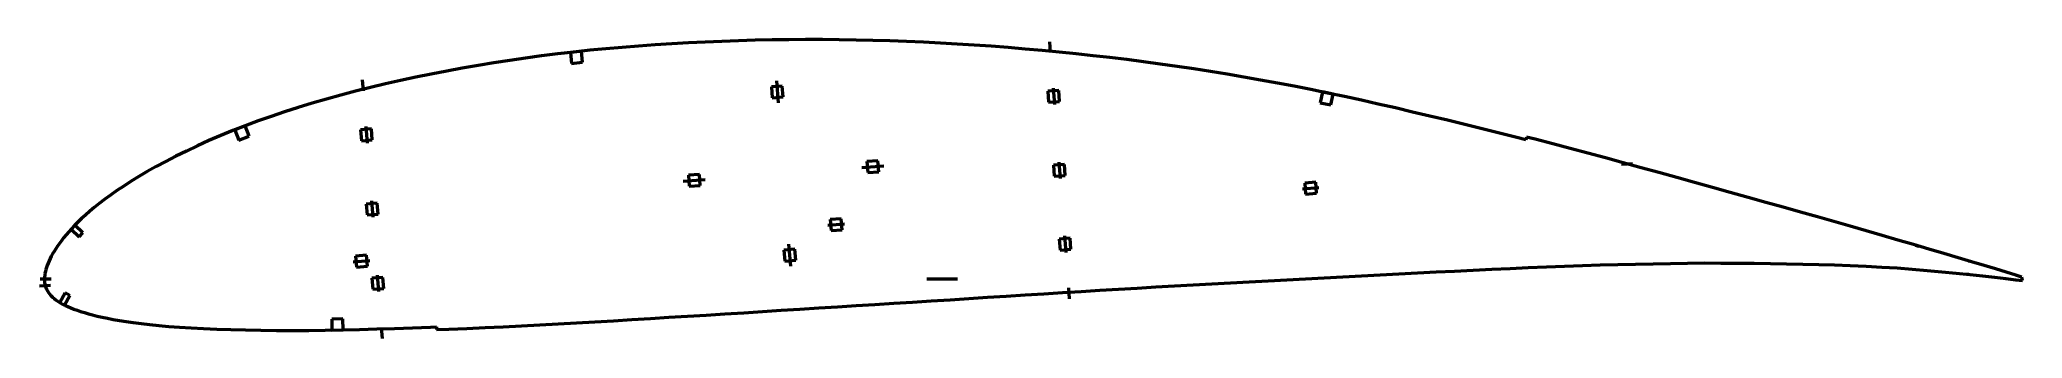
# Model space of a CAD drawing. Header units: metres. Extents: x -270 to 450, y -22 to 87.
import ezdxf

# ---------------------------------------------------------------- set-up
doc = ezdxf.new("R2010")
doc.units = ezdxf.units.M
for name, color, linetype, lineweight in [('FoilLayer', 1, 'Continuous', 50), ('StringerLayer', 1, 'Continuous', 50), ('SubLayer', 1, 'Continuous', 50)]:
    doc.layers.add(name, color=color, linetype=linetype, lineweight=lineweight)

msp = doc.modelspace()

# ---------------------------------------------------------------- linework, layer by layer
at = {"layer": 'FoilLayer'}
for p, q in [((-16.37, 86.61), (-22.45, 86.39)), ((-10.28, 86.77), (-16.37, 86.61)), ((-4.18, 86.9), (-10.28, 86.77)), ((1.92, 86.98), (-4.18, 86.9)), ((8.03, 87.02), (1.92, 86.98)), ((14.13, 87.01), (8.03, 87.02)), ((20.24, 86.96), (14.13, 87.01)), ((26.35, 86.87), (20.24, 86.96)), ((32.46, 86.73), (26.35, 86.87)), ((38.58, 86.55), (32.46, 86.73)), ((44.71, 86.33), (38.58, 86.55)), ((-99.48, 79.45), (-105.25, 78.56)), ((-93.69, 80.29), (-99.48, 79.45)), ((-87.88, 81.07), (-93.69, 80.29)), ((-82.06, 81.81), (-87.88, 81.07)), ((-76.22, 82.5), (-82.06, 81.81)), ((-70.37, 83.13), (-76.22, 82.5)), ((-64.5, 83.7), (-70.37, 83.13)), ((-58.59, 84.21), (-64.5, 83.7)), ((-52.63, 84.68), (-58.59, 84.21)), ((-46.64, 85.11), (-52.63, 84.68)), ((-40.62, 85.5), (-46.64, 85.11)), ((-34.57, 85.84), (-40.62, 85.5)), ((-28.52, 86.14), (-34.57, 85.84)), ((-22.45, 86.39), (-28.52, 86.14)), ((50.84, 86.06), (44.71, 86.33)), ((56.98, 85.76), (50.84, 86.06)), ((63.12, 85.4), (56.98, 85.76)), ((69.27, 85.01), (63.12, 85.4)), ((75.43, 84.58), (69.27, 85.01)), ((81.6, 84.1), (75.43, 84.58)), ((87.77, 83.59), (81.6, 84.1)), ((93.94, 83.04), (87.77, 83.59)), ((100.11, 82.45), (93.94, 83.04)), ((106.27, 81.83), (100.11, 82.45)), ((112.42, 81.17), (106.27, 81.83)), ((118.54, 80.47), (112.42, 81.17)), ((124.66, 79.73), (118.54, 80.47)), ((130.76, 78.94), (124.66, 79.73)), ((-139.13, 72.14), (-144.62, 70.89)), ((-133.59, 73.34), (-139.13, 72.14)), ((-128, 74.48), (-133.59, 73.34)), ((-122.37, 75.58), (-128, 74.48)), ((-116.7, 76.62), (-122.37, 75.58)), ((-110.99, 77.61), (-116.7, 76.62)), ((-105.25, 78.56), (-110.99, 77.61)), ((136.86, 78.12), (130.76, 78.94)), ((142.96, 77.26), (136.86, 78.12)), ((149.05, 76.35), (142.96, 77.26)), ((155.12, 75.41), (149.05, 76.35)), ((161.19, 74.42), (155.12, 75.41)), ((167.25, 73.39), (161.19, 74.42)), ((173.31, 72.32), (167.25, 73.39)), ((179.38, 71.2), (173.31, 72.32)), ((-166.08, 65.34), (-171.25, 63.85)), ((-160.8, 66.8), (-166.08, 65.34)), ((-155.45, 68.21), (-160.8, 66.8)), ((-150.06, 69.58), (-155.45, 68.21)), ((-144.62, 70.89), (-150.06, 69.58)), ((185.45, 70.03), (179.38, 71.2)), ((191.54, 68.83), (185.45, 70.03)), ((197.64, 67.58), (191.54, 68.83)), ((203.75, 66.29), (197.64, 67.58)), ((209.89, 64.96), (203.75, 66.29)), ((216.05, 63.58), (209.89, 64.96)), ((-186.13, 59.11), (-190.87, 57.43)), ((-181.28, 60.74), (-186.13, 59.11)), ((-176.32, 62.32), (-181.28, 60.74)), ((-171.25, 63.85), (-176.32, 62.32)), ((222.26, 62.16), (216.05, 63.58)), ((228.51, 60.69), (222.26, 62.16)), ((234.81, 59.2), (228.51, 60.69)), ((241.13, 57.68), (234.81, 59.2)), ((247.44, 56.15), (241.13, 57.68)), ((-204.47, 52.11), (-208.75, 50.27)), ((-200.05, 53.93), (-204.47, 52.11)), ((-195.52, 55.7), (-200.05, 53.93)), ((-190.87, 57.43), (-195.52, 55.7)), ((253.76, 54.59), (247.44, 56.15)), ((260.09, 53), (253.76, 54.59)), ((266.43, 51.38), (260.09, 53)), ((269.62, 50.56), (266.43, 51.38)), ((269.89, 51.57), (269.62, 50.56)), ((273.04, 50.76), (269.89, 51.57)), ((279.41, 49.09), (273.04, 50.76)), ((-220.74, 44.61), (-224.4, 42.73)), ((-216.9, 46.5), (-220.74, 44.61)), ((-212.9, 48.39), (-216.9, 46.5)), ((-208.75, 50.27), (-212.9, 48.39)), ((285.8, 47.41), (279.41, 49.09)), ((292.2, 45.7), (285.8, 47.41)), ((298.61, 43.97), (292.2, 45.7)), ((305.05, 42.22), (298.61, 43.97)), ((-234.17, 37.25), (-237.03, 35.5)), ((-231.12, 39.05), (-234.17, 37.25)), ((-227.86, 40.87), (-231.12, 39.05)), ((-224.4, 42.73), (-227.86, 40.87)), ((311.52, 40.45), (305.05, 42.22)), ((317.99, 38.67), (311.52, 40.45)), ((324.47, 36.88), (317.99, 38.67)), ((330.96, 35.08), (324.47, 36.88)), ((-246.59, 28.94), (-248.56, 27.44)), ((-244.47, 30.5), (-246.59, 28.94)), ((-242.17, 32.11), (-244.47, 30.5)), ((-239.69, 33.78), (-242.17, 32.11)), ((-237.03, 35.5), (-239.69, 33.78)), ((337.45, 33.26), (330.96, 35.08)), ((343.93, 31.45), (337.45, 33.26)), ((350.39, 29.64), (343.93, 31.45)), ((356.81, 27.84), (350.39, 29.64)), ((-255, 21.92), (-256.31, 20.65)), ((-253.58, 23.23), (-255, 21.92)), ((-252.04, 24.59), (-253.58, 23.23)), ((-250.37, 25.99), (-252.04, 24.59)), ((-248.56, 27.44), (-250.37, 25.99)), ((363.16, 26.05), (356.81, 27.84)), ((369.41, 24.29), (363.16, 26.05)), ((375.54, 22.57), (369.41, 24.29)), ((381.56, 20.85), (375.54, 22.57)), ((-261.51, 14.92), (-262.32, 13.88)), ((-260.63, 15.99), (-261.51, 14.92)), ((-259.68, 17.1), (-260.63, 15.99)), ((-258.65, 18.24), (-259.68, 17.1)), ((-257.52, 19.42), (-258.65, 18.24)), ((-256.31, 20.65), (-257.52, 19.42)), ((387.5, 19.15), (381.56, 20.85)), ((393.33, 17.44), (387.5, 19.15)), ((399.1, 15.75), (393.33, 17.44)), ((404.79, 14.13), (399.1, 15.75)), ((-266.44, 7.38), (-266.82, 6.56)), ((-266, 8.21), (-266.44, 7.38)), ((-265.5, 9.09), (-266, 8.21)), ((-264.97, 10.01), (-265.5, 9.09)), ((-264.39, 10.93), (-264.97, 10.01)), ((-263.76, 11.88), (-264.39, 10.93)), ((-263.07, 12.87), (-263.76, 11.88)), ((-262.32, 13.88), (-263.07, 12.87)), ((410.43, 12.48), (404.79, 14.13)), ((416.02, 10.83), (410.43, 12.48)), ((421.45, 9.22), (416.02, 10.83)), ((426.64, 7.68), (421.45, 9.22)), ((431.55, 6.23), (426.64, 7.68)), ((-268.47, 0.63), (-268.5, -0.04)), ((-268.4, 1.3), (-268.47, 0.63)), ((-268.3, 2), (-268.4, 1.3)), ((-268.16, 2.72), (-268.3, 2)), ((-267.98, 3.45), (-268.16, 2.72)), ((-267.76, 4.17), (-267.98, 3.45)), ((-267.49, 4.92), (-267.76, 4.17)), ((-267.17, 5.73), (-267.49, 4.92)), ((-266.82, 6.56), (-267.17, 5.73)), ((182.8, -0.31), (189.6, 0.06)), ((189.6, 0.06), (196.4, 0.42)), ((196.4, 0.42), (203.2, 0.78)), ((203.2, 0.78), (209.99, 1.15)), ((209.99, 1.15), (216.77, 1.51)), ((216.77, 1.51), (223.53, 1.87)), ((223.53, 1.87), (230.28, 2.21)), ((230.28, 2.21), (237.03, 2.55)), ((237.03, 2.55), (243.79, 2.87)), ((243.79, 2.87), (250.54, 3.2)), ((250.54, 3.2), (257.26, 3.52)), ((257.26, 3.52), (263.93, 3.83)), ((263.93, 3.83), (270.55, 4.12)), ((270.55, 4.12), (277.15, 4.39)), ((277.15, 4.39), (283.72, 4.64)), ((283.72, 4.64), (290.23, 4.88)), ((290.23, 4.88), (296.67, 5.09)), ((296.67, 5.09), (303.07, 5.26)), ((303.07, 5.26), (309.47, 5.39)), ((309.47, 5.39), (315.84, 5.51)), ((315.84, 5.51), (322.15, 5.64)), ((322.15, 5.64), (328.35, 5.75)), ((328.35, 5.75), (334.43, 5.79)), ((334.43, 5.79), (340.49, 5.76)), ((340.49, 5.76), (346.55, 5.73)), ((346.55, 5.73), (352.55, 5.71)), ((352.55, 5.71), (358.47, 5.65)), ((358.47, 5.65), (364.37, 5.52)), ((364.37, 5.52), (370.25, 5.38)), ((370.25, 5.38), (376.07, 5.28)), ((376.07, 5.28), (381.81, 5.13)), ((381.81, 5.13), (387.52, 4.89)), ((387.52, 4.89), (393.27, 4.6)), ((393.27, 4.6), (398.99, 4.3)), ((398.99, 4.3), (404.57, 3.99)), ((404.57, 3.99), (410.04, 3.57)), ((410.04, 3.57), (415.48, 3.09)), ((415.48, 3.09), (420.82, 2.59)), ((420.82, 2.59), (425.98, 2.1)), ((425.98, 2.1), (430.9, 1.59)), ((430.9, 1.59), (435.55, 1.08)), ((436.11, 4.88), (431.55, 6.23)), ((435.55, 1.08), (439.91, 0.59)), ((440.29, 3.61), (436.11, 4.88)), ((439.91, 0.59), (443.96, 0.12)), ((444.12, 2.42), (440.29, 3.61)), ((443.96, 0.12), (447.7, -0.33)), ((447.66, 1.36), (444.12, 2.42)), ((449.86, 0.65), (447.66, 1.36)), ((450.01, -0.63), (449.86, 0.65)), ((-268.5, -0.04), (-268.49, -0.65)), ((-268.49, -0.65), (-268.45, -1.26)), ((-268.45, -1.26), (-268.36, -1.87)), ((-268.36, -1.87), (-268.2, -2.49)), ((-268.2, -2.49), (-268, -3.1)), ((-268, -3.1), (-267.73, -3.71)), ((-267.73, -3.71), (-267.42, -4.32)), ((-267.42, -4.32), (-267.05, -4.91)), ((-267.05, -4.91), (-266.61, -5.48)), ((-266.61, -5.48), (-266.11, -6.05)), ((-266.11, -6.05), (-265.55, -6.61)), ((-265.55, -6.61), (-264.94, -7.16)), ((-264.94, -7.16), (-264.27, -7.69)), ((60.48, -7.56), (67.29, -7.13)), ((67.29, -7.13), (74.11, -6.69)), ((74.11, -6.69), (80.92, -6.25)), ((80.92, -6.25), (87.73, -5.82)), ((87.73, -5.82), (94.52, -5.39)), ((94.52, -5.39), (101.32, -4.96)), ((101.32, -4.96), (108.11, -4.55)), ((108.11, -4.55), (114.9, -4.13)), ((114.9, -4.13), (121.68, -3.73)), ((121.68, -3.73), (128.45, -3.33)), ((128.45, -3.33), (135.22, -2.94)), ((135.22, -2.94), (141.99, -2.56)), ((141.99, -2.56), (148.78, -2.18)), ((148.78, -2.18), (155.58, -1.81)), ((155.58, -1.81), (162.39, -1.44)), ((162.39, -1.44), (169.19, -1.06)), ((169.19, -1.06), (176, -0.68)), ((176, -0.68), (182.8, -0.31)), ((447.7, -0.33), (450.01, -0.63)), ((-264.27, -7.69), (-263.54, -8.2)), ((-263.54, -8.2), (-262.76, -8.7)), ((-262.76, -8.7), (-261.91, -9.17)), ((-261.91, -9.17), (-261, -9.64)), ((-261, -9.64), (-260.01, -10.09)), ((-260.01, -10.09), (-258.96, -10.53)), ((-258.96, -10.53), (-257.83, -10.96)), ((-257.83, -10.96), (-256.63, -11.39)), ((-256.63, -11.39), (-255.35, -11.82)), ((-255.35, -11.82), (-253.99, -12.25)), ((-253.99, -12.25), (-252.53, -12.67)), ((-252.53, -12.67), (-250.99, -13.09)), ((-250.99, -13.09), (-249.32, -13.5)), ((-249.32, -13.5), (-247.53, -13.91)), ((-247.53, -13.91), (-245.6, -14.31)), ((-245.6, -14.31), (-243.52, -14.71)), ((-55.12, -14.82), (-48.38, -14.39)), ((-48.38, -14.39), (-41.63, -13.97)), ((-41.63, -13.97), (-34.86, -13.56)), ((-34.86, -13.56), (-28.08, -13.14)), ((-28.08, -13.14), (-21.29, -12.71)), ((-21.29, -12.71), (-14.48, -12.28)), ((-14.48, -12.28), (-7.67, -11.84)), ((-7.67, -11.84), (-0.85, -11.41)), ((-0.85, -11.41), (5.97, -10.99)), ((5.97, -10.99), (12.78, -10.57)), ((12.78, -10.57), (19.59, -10.14)), ((19.59, -10.14), (26.4, -9.71)), ((26.4, -9.71), (33.22, -9.27)), ((33.22, -9.27), (40.03, -8.84)), ((40.03, -8.84), (46.85, -8.41)), ((46.85, -8.41), (53.67, -7.98)), ((53.67, -7.98), (60.48, -7.56)), ((-243.52, -14.71), (-241.28, -15.11)), ((-241.28, -15.11), (-238.85, -15.51)), ((-238.85, -15.51), (-236.23, -15.9)), ((-236.23, -15.9), (-233.4, -16.27)), ((-233.4, -16.27), (-230.32, -16.62)), ((-230.32, -16.62), (-226.97, -16.95)), ((-226.97, -16.95), (-223.33, -17.26)), ((-223.33, -17.26), (-219.39, -17.56)), ((-219.39, -17.56), (-215.17, -17.83)), ((-215.17, -17.83), (-210.65, -18.07)), ((-210.65, -18.07), (-205.86, -18.27)), ((-205.86, -18.27), (-200.78, -18.43)), ((-200.78, -18.43), (-195.44, -18.56)), ((-195.44, -18.56), (-189.9, -18.66)), ((-189.9, -18.66), (-184.2, -18.73)), ((-184.2, -18.73), (-178.38, -18.76)), ((-178.38, -18.76), (-172.48, -18.74)), ((-172.48, -18.74), (-166.47, -18.66)), ((-166.47, -18.66), (-160.33, -18.54)), ((-160.33, -18.54), (-154.08, -18.38)), ((-154.08, -18.38), (-147.74, -18.2)), ((-147.74, -18.2), (-141.32, -17.98)), ((-141.32, -17.98), (-134.82, -17.75)), ((-134.82, -17.75), (-128.26, -17.5)), ((-128.26, -17.5), (-126.06, -17.41)), ((-126.06, -17.41), (-126.02, -18.46)), ((-126.02, -18.46), (-121.63, -18.29)), ((-121.63, -18.29), (-115.03, -18.02)), ((-115.03, -18.02), (-108.44, -17.72)), ((-108.44, -17.72), (-101.83, -17.41)), ((-101.83, -17.41), (-95.19, -17.07)), ((-95.19, -17.07), (-88.52, -16.73)), ((-88.52, -16.73), (-81.84, -16.37)), ((-81.84, -16.37), (-75.17, -16.01)), ((-75.17, -16.01), (-68.5, -15.63)), ((-68.5, -15.63), (-61.82, -15.23)), ((-61.82, -15.23), (-55.12, -14.82))]:
    msp.add_line(p, q, dxfattribs=at)
at = {"layer": 'StringerLayer'}
for p, q in [((-73.45, 82.79), (-77.43, 82.37)), ((-77.43, 82.37), (-77, 78.39)), ((-73.02, 78.82), (-73.45, 82.79)), ((-77, 78.39), (-73.02, 78.82)), ((195.73, 67.99), (194.91, 64.07)), ((199.65, 67.16), (195.73, 67.99)), ((198.82, 63.25), (199.65, 67.16)), ((194.91, 64.07), (198.82, 63.25)), ((-195.59, 55.67), (-199.32, 54.21)), ((-199.32, 54.21), (-197.86, 50.49)), ((-197.86, 50.49), (-194.13, 51.95)), ((-194.13, 51.95), (-195.59, 55.67)), ((-257.42, 19.53), (-258.8, 18.08)), ((-258.8, 18.08), (-255.89, 15.33)), ((-254.52, 16.78), (-257.42, 19.53)), ((-255.89, 15.33), (-254.52, 16.78)), ((-260.97, -5.11), (-262.94, -8.59)), ((-261.19, -9.58), (-259.23, -6.09)), ((-259.23, -6.09), (-260.97, -5.11)), ((-262.94, -8.59), (-261.19, -9.58)), ((-160.11, -14.53), (-164.11, -14.61)), ((-164.11, -14.61), (-164.03, -18.61)), ((-164.03, -18.61), (-160.03, -18.53)), ((-160.03, -18.53), (-160.11, -14.53))]:
    msp.add_line(p, q, dxfattribs=at)
at = {"layer": 'SubLayer'}
for p, q in [((96.61, 86.27), (96.91, 82.29)), ((-153.07, 72.4), (-152.76, 68.41)), ((-0.44, 70.14), (-4.43, 69.83)), ((-4.43, 69.83), (-4.12, 65.84)), ((-4.12, 65.84), (-0.14, 66.15)), ((-2.59, 71.98), (-1.98, 64)), ((-0.14, 66.15), (-0.44, 70.14)), ((99.98, 68.52), (95.99, 68.21)), ((95.99, 68.21), (96.3, 64.22)), ((97.91, 69.36), (98.37, 63.38)), ((100.28, 64.53), (99.98, 68.52)), ((96.3, 64.22), (100.28, 64.53)), ((-149.69, 54.54), (-153.67, 54.24)), ((-153.67, 54.24), (-153.37, 50.25)), ((-153.37, 50.25), (-149.38, 50.56)), ((-151.76, 55.39), (-151.3, 49.4)), ((-149.38, 50.56), (-149.69, 54.54)), ((-36.42, 35.52), (-28.45, 36.13)), ((-30.59, 37.97), (-34.58, 37.67)), ((-34.58, 37.67), (-34.28, 33.68)), ((-30.29, 33.98), (-30.59, 37.97)), ((28.45, 40.51), (36.42, 41.12)), ((34.28, 42.96), (30.29, 42.66)), ((30.29, 42.66), (30.59, 38.67)), ((30.59, 38.67), (34.58, 38.98)), ((34.58, 38.98), (34.28, 42.96)), ((102.05, 41.65), (98.06, 41.34)), ((98.06, 41.34), (98.36, 37.36)), ((98.36, 37.36), (102.35, 37.66)), ((99.97, 42.5), (100.43, 36.51)), ((102.35, 37.66), (102.05, 41.65)), ((304.43, 41.69), (308.42, 42)), ((-34.28, 33.68), (-30.29, 33.98)), ((188.5, 32.77), (194.48, 33.23)), ((193.33, 35.15), (189.34, 34.84)), ((189.34, 34.84), (189.65, 30.85)), ((189.65, 30.85), (193.64, 31.16)), ((193.64, 31.16), (193.33, 35.15)), ((-147.61, 27.53), (-151.6, 27.22)), ((-151.6, 27.22), (-151.29, 23.24)), ((-151.29, 23.24), (-147.3, 23.54)), ((-149.68, 28.37), (-149.22, 22.39)), ((-147.3, 23.54), (-147.61, 27.53)), ((20.94, 21.88), (16.95, 21.58)), ((21.24, 17.9), (20.94, 21.88)), ((373.28, 22.68), (373.57, 23.64)), ((16.1, 19.51), (22.09, 19.97)), ((16.95, 21.58), (17.26, 17.59)), ((17.26, 17.59), (21.24, 17.9)), ((104.11, 14.79), (100.12, 14.48)), ((100.12, 14.48), (100.43, 10.49)), ((102.04, 15.63), (102.5, 9.65)), ((104.42, 10.8), (104.11, 14.79)), ((-151.46, 8.62), (-155.45, 8.31)), ((-155.45, 8.31), (-155.14, 4.32)), ((-151.15, 4.63), (-151.46, 8.62)), ((4.12, 10.8), (0.14, 10.49)), ((0.14, 10.49), (0.44, 6.5)), ((2.59, 4.66), (1.98, 12.64)), ((4.43, 6.81), (4.12, 10.8)), ((100.43, 10.49), (104.42, 10.8)), ((411.71, 11.58), (412.01, 12.54)), ((-270, 0), (-266, 0)), ((-156.29, 6.24), (-150.31, 6.7)), ((-155.14, 4.32), (-151.15, 4.63)), ((-145.53, 0.52), (-149.52, 0.21)), ((-149.52, 0.21), (-149.21, -3.78)), ((-147.6, 1.36), (-147.14, -4.62)), ((-145.22, -3.47), (-145.53, 0.52)), ((0.44, 6.5), (4.43, 6.81)), ((52, 0), (63.2, 0)), ((370.15, 4.89), (370.22, 5.88)), ((410.11, 3.06), (410.2, 4.06)), ((430.03, 1.18), (430.11, 2.18)), ((430.88, 5.9), (431.2, 6.85)), ((-270.23, -2.53), (-266.24, -2.22)), ((-149.21, -3.78), (-145.22, -3.47)), ((103.5, -3.28), (103.8, -7.27)), ((-146.14, -17.65), (-145.83, -21.63))]:
    msp.add_line(p, q, dxfattribs=at)

doc.saveas('drawing.dxf')
